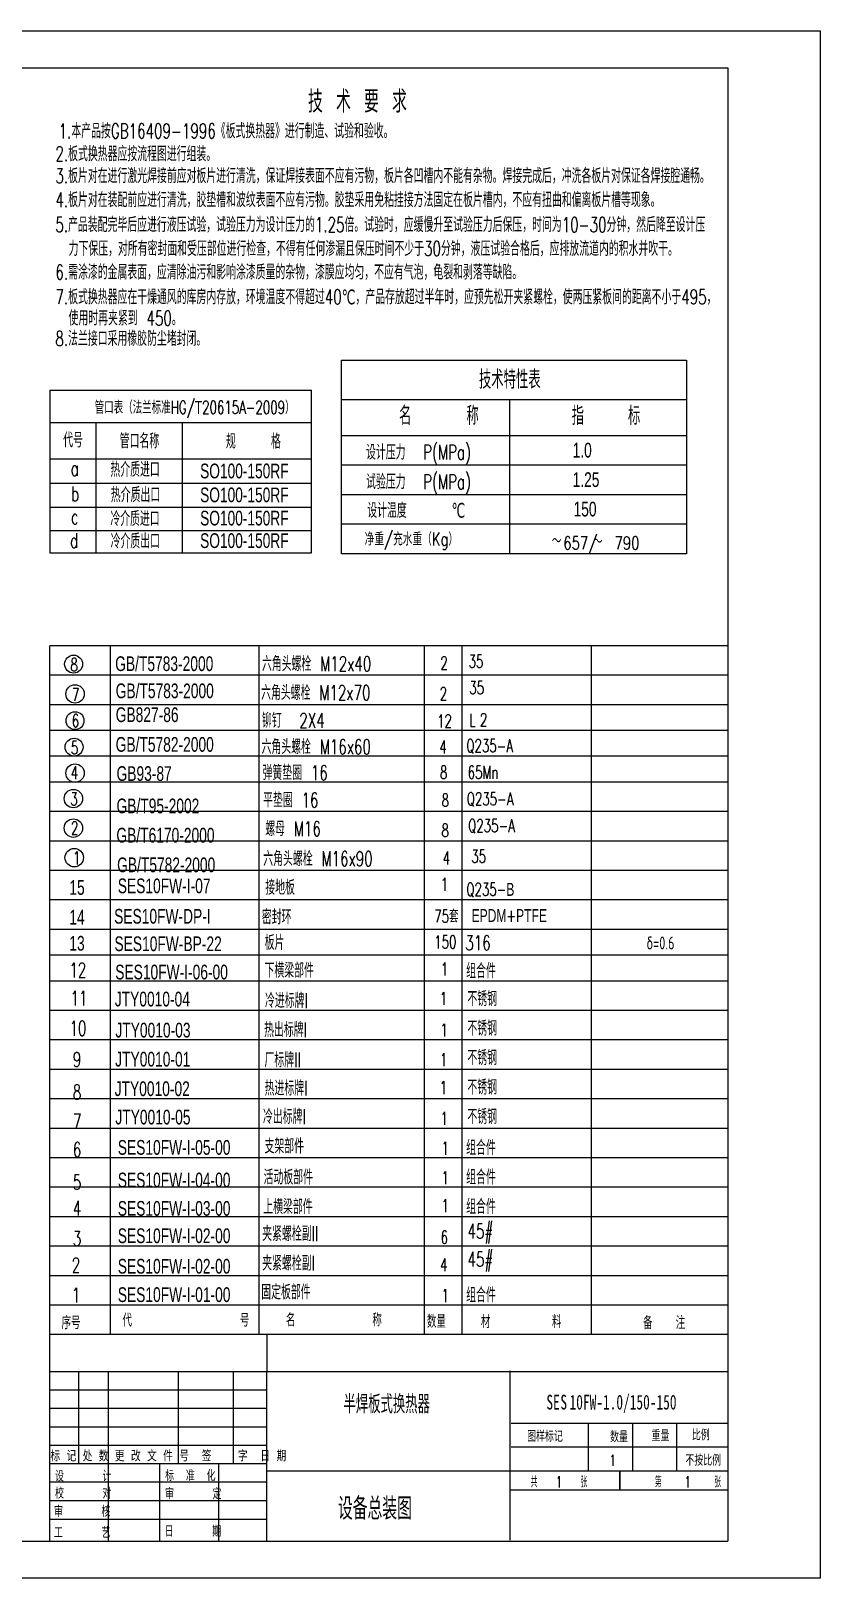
# Model space of a CAD drawing. Header units: millimetres. Extents: x 3108 to 3702, y 1162 to 1582.
# Drawn here: x 3487.9 to 3702.1, y 1162.2 to 1582.2 of the extents above; entities that cross this region are included whole.
import ezdxf

# ---------------------------------------------------------------- set-up
doc = ezdxf.new("R2010")
doc.units = ezdxf.units.MM
doc.layers.get('DEFPOINTS').update_dxf_attribs({"lineweight": 18})
for name, color, linetype, lineweight, true_color in [('1', 1, 'Continuous', 18, 0xff0000), ('2', 2, 'Continuous', 18, 0xffff00), ('3尺寸线', 2, 'Continuous', 18, 0xffff00)]:
    doc.layers.add(name, color=color, linetype=linetype, lineweight=lineweight, true_color=true_color)
doc.styles.add('HZ', font='txt.shx', dxfattribs={"width": 0.67, "bigfont": 'hztxt.shx'})
doc.styles.get("Standard").update_dxf_attribs({"font": 'arial.ttf'})
doc.styles.add('标准', font='', dxfattribs={"width": 0.667})
doc.styles.get('标准').set_extended_font_data('宋体')

msp = doc.modelspace()

# ---------------------------------------------------------------- linework, layer by layer
for p, q in [((3508.88843, 1172.30119), (3508.88843, 1218.30119)), ((3527.88843, 1193.30119), (3527.88843, 1218.30119)), ((3542.88843, 1193.30119), (3542.88843, 1218.30119)), ((3639.21394, 1191.30119), (3639.21394, 1204.30119)), ((3651.21394, 1191.30119), (3651.21394, 1204.30119)), ((3663.21394, 1191.30119), (3663.21394, 1204.30119)), ((3618.21394, 1197.82518), (3677.06757, 1197.82518)), ((3618.21394, 1197.82518), (3677.06757, 1197.82518)), ((3493.0052, 1193.30119), (3551.88843, 1193.30119)), ((3522.88843, 1172.30119), (3522.88843, 1193.30119)), ((3538.88843, 1172.30119), (3538.88843, 1193.30119)), ((3617.96132, 1191.30119), (3677.06757, 1191.30119)), ((3647.71394, 1191.30119), (3647.71394, 1186.19077)), ((3647.71394, 1186.30119), (3647.71394, 1191.30119)), ((3493.0052, 1188.30119), (3551.88843, 1188.30119)), ((3618.15179, 1186.19077), (3676.99891, 1186.19077)), ((3493.0052, 1183.30119), (3551.88843, 1183.30119)), ((3493.0052, 1178.2493), (3551.88843, 1178.2493))]:
    msp.add_line(p, q)
at = {"layer": '1'}
for p, q in [((3118.06757, 1572.22091), (3677.06757, 1572.22091)), ((3677.06757, 1572.22091), (3677.06757, 1172.22091)), ((3572.16459, 1492.85747), (3665.81339, 1492.85747)), ((3572.16459, 1440.3149), (3572.16459, 1492.85747)), ((3665.81339, 1492.85747), (3665.81339, 1440.3149)), ((3493.0052, 1484.67631), (3564.05589, 1484.67631)), ((3493.0052, 1484.67631), (3493.0052, 1440.49817)), ((3564.05589, 1440.49817), (3564.05589, 1484.67631)), ((3572.16459, 1482.15779), (3665.81339, 1482.15779)), ((3493.0052, 1440.49817), (3564.05589, 1440.49817)), ((3665.81339, 1440.3149), (3572.16459, 1440.3149)), ((3677.06757, 1415.30119), (3493.0052, 1415.30119)), ((3493.0052, 1172.30119), (3493.0052, 1415.30119)), ((3493.0052, 1218.30119), (3677.12993, 1218.30119)), ((3551.88843, 1172.30119), (3551.88843, 1218.30119)), ((3617.96132, 1172.50511), (3617.96132, 1218.50511)), ((3618.21394, 1204.30119), (3677.06757, 1204.30119)), ((3551.88843, 1191.30119), (3617.96132, 1191.30119)), ((3118.06757, 1172.22091), (3677.06757, 1172.22091))]:
    msp.add_line(p, q, dxfattribs=at)
at = {"layer": '2'}
for p, q in [((3108.06757, 1582.22091), (3702.06757, 1582.22091)), ((3702.06757, 1582.22091), (3702.06757, 1162.22091)), ((3702.06757, 1582.22091), (3702.06757, 1162.22091)), ((3702.06757, 1582.22091), (3702.06757, 1162.22091)), ((3617.87098, 1440.3149), (3617.87098, 1482.15779)), ((3493.0052, 1475.89382), (3564.05589, 1475.89382)), ((3505.57435, 1440.49817), (3505.57435, 1475.89382)), ((3529.00095, 1440.49817), (3529.00095, 1475.89382)), ((3665.81339, 1472.3149), (3572.16459, 1472.3149)), ((3493.0052, 1466.07139), (3564.05589, 1466.07139)), ((3665.81339, 1464.3149), (3572.16459, 1464.3149)), ((3493.0052, 1459.41393), (3564.05589, 1459.41393)), ((3665.81339, 1456.3149), (3572.16459, 1456.3149)), ((3493.0052, 1452.92034), (3564.05589, 1452.92034)), ((3493.0052, 1446.6151), (3564.05589, 1446.6151)), ((3677.06757, 1407.30119), (3493.0052, 1407.30119)), ((3677.12993, 1399.30119), (3493.0052, 1399.30119)), ((3500.88843, 1193.30119), (3500.88843, 1218.30119)), ((3493.0052, 1213.30119), (3551.88843, 1213.30119)), ((3493.0052, 1213.30119), (3551.88843, 1213.30119)), ((3493.0052, 1213.30119), (3551.88843, 1213.30119)), ((3493.0052, 1213.30119), (3551.88843, 1213.30119)), ((3493.0052, 1213.30119), (3551.88843, 1213.30119)), ((3493.0052, 1213.30119), (3551.88843, 1213.30119)), ((3493.0052, 1213.30119), (3551.88843, 1213.30119)), ((3493.0052, 1213.30119), (3551.88843, 1213.30119)), ((3497.12993, 1213.30119), (3551.88843, 1213.30119)), ((3493.0052, 1208.30119), (3551.88843, 1208.30119)), ((3493.0052, 1208.30119), (3551.88843, 1208.30119)), ((3493.0052, 1208.30119), (3551.88843, 1208.30119)), ((3493.0052, 1203.30119), (3551.88843, 1203.30119)), ((3493.0052, 1198.30119), (3551.88843, 1198.30119))]:
    msp.add_line(p, q, dxfattribs=at)
at = {"layer": '2', "linetype": 'ByBlock', "ltscale": 0.5}
msp.add_line((3665.81339, 1448.3149), (3572.16459, 1448.3149), dxfattribs=at)
at = {"layer": '2', "ltscale": 20}
for p, q in [((3509.3717, 1415.30119), (3509.3717, 1314.30119)), ((3677.12993, 1392.30119), (3493.0052, 1392.30119)), ((3677.12993, 1385.30119), (3493.0052, 1385.30119)), ((3677.12993, 1378.30119), (3493.0052, 1378.30119)), ((3677.12993, 1370.30119), (3493.0052, 1370.30119)), ((3677.12993, 1362.30119), (3493.0052, 1362.30119)), ((3677.12993, 1354.30119), (3493.0052, 1354.30119)), ((3677.12993, 1346.30119), (3493.0052, 1346.30119)), ((3677.12993, 1338.30119), (3493.0052, 1338.30119)), ((3677.12993, 1308.30119), (3493.0052, 1308.30119)), ((3677.12993, 1300.30119), (3493.0052, 1300.30119)), ((3677.12993, 1292.30119), (3493.0052, 1292.30119)), ((3677.12993, 1284.30119), (3493.0052, 1284.30119))]:
    msp.add_line(p, q, dxfattribs=at)
at = {"layer": '2', "linetype": 'Continuous'}
for p, q in [((3549.72835, 1415.30119), (3549.72835, 1228.30119)), ((3594.63343, 1415.30119), (3594.63343, 1228.30119)), ((3604.80696, 1415.30119), (3604.80696, 1228.30119)), ((3639.89698, 1415.30119), (3639.89698, 1228.30119)), ((3509.3717, 1333.30119), (3509.3717, 1228.30119)), ((3677.12993, 1331.30119), (3493.0052, 1331.30119)), ((3677.12993, 1331.30119), (3493.0052, 1331.30119)), ((3639.89698, 1331.30119), (3639.89698, 1228.30119)), ((3639.89698, 1331.30119), (3639.89698, 1228.30119)), ((3677.12993, 1324.30119), (3493.0052, 1324.30119)), ((3677.12993, 1316.30119), (3493.0052, 1316.30119)), ((3677.12993, 1276.30119), (3493.0052, 1276.30119)), ((3677.12993, 1268.30119), (3493.0052, 1268.30119)), ((3677.12993, 1260.30119), (3493.0052, 1260.30119)), ((3677.12993, 1252.30119), (3493.0052, 1252.30119)), ((3677.12993, 1244.30119), (3493.0052, 1244.30119)), ((3677.12993, 1236.30119), (3493.0052, 1236.30119)), ((3677.12993, 1228.30119), (3493.0052, 1228.30119)), ((3551.88843, 1228.30119), (3551.88843, 1218.30119))]:
    msp.add_line(p, q, dxfattribs=at)
at = {"layer": '2', "ltscale": 20}
for centre, radius in [((3499.44243, 1410.32997), 2.436), ((3499.83247, 1402.24245), 2.5), ((3499.82572, 1394.97945), 2.436), ((3499.55472, 1387.79611), 2.436), ((3499.83247, 1380.73673), 2.5), ((3499.37803, 1373.83153), 2.5), ((3499.37803, 1365.80197), 2.5), ((3499.59938, 1357.7895), 2.5)]:
    msp.add_circle(centre, radius, dxfattribs=at)
at = {"layer": '3尺寸线'}
msp.add_lwpolyline([(3702.06757, 1162.22091), (3108.06757, 1162.22091), (3108.06757, 1582.22091), (3702.06757, 1582.22091)], close=True, dxfattribs=at)
at = {"layer": 'DEFPOINTS', "color": 0, "linetype": 'ByBlock'}
msp.add_point((3677.06757, 1202.82091), dxfattribs=at)
msp.add_point((3677.06757, 1202.82091), dxfattribs=at)
msp.add_point((3677.06757, 1202.82091), dxfattribs=at)
msp.add_point((3677.06757, 1202.82091), dxfattribs=at)

# ---------------------------------------------------------------- texts
at = {"width": 0.67}
for s, p in [('SES10FW-I-07', (3511.43467, 1348.1312)), ('SES10FW-DP-I', (3510.44538, 1339.87659)), ('SES10FW-BP-22', (3510.53148, 1332.41517)), ('SES10FW-I-06-00', (3510.74524, 1324.7377)), ('JTY0010-04', (3510.62591, 1317.40735)), ('JTY0010-03', (3510.7853, 1308.96985)), ('JTY0010-01', (3510.73231, 1301.08476)), ('JTY0010-02', (3510.59227, 1293.07005)), ('JTY0010-05', (3510.77814, 1285.35903)), ('SES10FW-I-05-00', (3511.43467, 1277.1312)), ('SES10FW-I-04-00', (3511.43467, 1268.2807)), ('SES10FW-I-03-00', (3511.43467, 1260.5727)), ('SES10FW-I-02-00', (3511.43467, 1253.1497)), ('SES10FW-I-02-00', (3511.43467, 1244.8702)), ('SES10FW-I-01-00', (3511.43467, 1237.1617))]:
    msp.add_text(s, height=4, dxfattribs=at).set_placement(p)
for s, height, style, width, p in [('半焊板式换热器', 5, 'HZ', 0.67, (3572.70259, 1206.92639)), ('SE', 4, '标准', 0.667, (3627.7878, 1207.97907)), ('S', 4, '标准', 0.667, (3631.58229, 1207.97907)), ('10FW-1.0/150-150', 4, '标准', 0.667, (3634.06829, 1207.97907)), ('图样标记      ', 3, 'HZ', 0.6, (3622.53992, 1199.21605)), ('       数量     ', 3, 'HZ', 0.6, (3632.84646, 1199.08213)), ('      重量      ', 3, 'HZ', 0.6, (3645.83955, 1199.38735)), ('  比例', 3, 'HZ', 0.6, (3664.04727, 1199.60968)), ('标 记 处 数 更 改 文 件 号  签   字  日 期', 3, 'HZ', 0.65, (3493.15639, 1193.88445)), ('1', 3, 'HZ', 0.6, (3644.98883, 1192.71339)), ('不按比例', 3, 'HZ', 0.6, (3665.49674, 1192.71896)), ('设      计', 3, 'HZ', 0.6, (3494.39545, 1188.41656)), ('标  准  化', 3, 'HZ', 0.6, (3524.27034, 1188.55389)), ('共    1    张              第     1     张', 3, 'HZ', 0.45, (3623.5309, 1186.84813)), ('校      对', 3, 'HZ', 0.6, (3494.39545, 1183.76063)), ('审      定', 3, 'HZ', 0.6, (3524.27034, 1183.62169)), ('审      核', 3, 'HZ', 0.6, (3494.11887, 1178.82843)), ('工      艺', 3, 'HZ', 0.6, (3494.10045, 1173.06744)), ('日      期', 3, 'HZ', 0.6, (3524.17003, 1173.42181))]:
    msp.add_text(s, height=height, dxfattribs=dict(style=style, width=width)).set_placement(p)
at = {"layer": '2', "linetype": 'ByBlock', "ltscale": 0.5, "style": 'HZ', "width": 0.75}
for s, p in [('净重/充水重（Kg）', (3578.45063, 1442.52066)), ('657/  790', (3632.37254, 1441.45505)), ('～', (3629.23167, 1442.05201)), ('～', (3640.38867, 1441.9053))]:
    msp.add_text(s, height=3.5, dxfattribs=at).set_placement(p)
at = {"layer": '2', "style": 'HZ', "width": 0.67}
msp.add_text('设备总装图', height=6, dxfattribs=at).set_placement((3571.17596, 1178.08592))
at = {"layer": '2', "ltscale": 20, "attachment_point": 7, "style": 'HZ'}
for s, insert, char_height, width in [('\\T1;技 术 要 求', (3563.07255, 1560.03891), 6, 42.21), ('\\T1;8', (3498.57843, 1408.41647), 3.5, 3.35), ('\\T1;2', (3599.00989, 1408.85991), 3.5, 3.35), ('\\T1;35', (3606.66128, 1409.32882), 3.5, 6.7), ('\\T1;7', (3499.01496, 1400.29406), 3.5, 3.35), ('\\T1;2', (3598.82994, 1400.54816), 3.5, 3.35), ('\\T1;35', (3606.86495, 1402.19235), 3.5, 6.7), ('\\T1;6', (3498.94072, 1393.21295), 3.5, 3.35), ('\\T1;12', (3598.10177, 1393.13707), 3.5, 6.7), ('\\T1;L', (3606.87549, 1393.35269), 3.5, 2.8475), ('\\T1;2', (3609.72476, 1393.4619), 3.5, 3.35), ('\\T1;5', (3498.69072, 1385.88261), 3.5, 3.35), ('\\T1;4', (3598.70996, 1386.09977), 3.5, 3.35), ('\\T1;Q235-A', (3606.05028, 1386.08687), 3.5, 21.105), ('\\T1;4', (3498.67106, 1379.13195), 3.5, 3.35), ('\\T1;弹簧垫圈 16', (3550.73717, 1378.84852), 4, 27.7571429), ('\\T1;8', (3598.90126, 1379.1868), 3.5, 3.35), ('\\T1;65Mn', (3606.41978, 1379.22431), 3.5, 14.74), ('\\T1;3', (3498.55207, 1371.96193), 3.5, 3.35), ('\\T1;平垫圈 16', (3550.87587, 1371.42408), 4, 23.7371429), ('\\T1;8', (3599.34521, 1371.65237), 3.5, 3.35), ('\\T1;Q235-A', (3606.16852, 1371.66497), 3.5, 21.105), ('\\T1;2', (3498.7108, 1364.10188), 3.5, 3.35), ('\\T1;螺母 M16', (3551.45355, 1363.64332), 4, 24.3114286), ('\\T1;8', (3599.31121, 1363.43356), 3.5, 3.35), ('\\T1;Q235-A', (3606.54845, 1364.40615), 3.5, 21.105), ('\\T1;1', (3499.26728, 1355.92555), 3.5, 3.35), ('\\T1;4', (3599.62139, 1355.92991), 3.5, 3.35), ('\\T1;35', (3607.38078, 1356.38091), 3.5, 6.7), ('接地板', (3551.47012, 1347.68997), 4, 12.06), ('Q235-{\\fArial|b0|i0|c0|p32;B}', (3606.05028, 1347.08687), 3.5, 21.105), ('\\T1;密封环', (3550.54049, 1339.65683), 4, 12.06), ('75套', (3597.34076, 1340.15158), 3.5, 10.05), ('板片  ', (3551.30685, 1332.74803), 4, 26.4171429), ('150', (3597.34076, 1333.15158), 3.5, 10.05)]:
    msp.add_mtext(s, dxfattribs=dict(at, insert=insert, char_height=char_height, width=width))
at = {"layer": '2'}
for s, insert, char_height, width, attachment_point, style in [('\\T1;1.本产品按GB16409-1996《板式换热器》进行制造、试验和验收。', (3495.38349, 1553.0271), 4, 141.8890659, 7, 'HZ'), ('\\T1;2.板式换热器应按流程图进行组装。', (3494.5019, 1546.81763), 4, 66.3855879, 7, 'HZ'), ('\\T1;3.板片对在进行激光焊接前应对板片进行清洗，保证焊接表面不应有污物，板片各凹槽内不能有杂物。焊接完成后，冲洗各板片对保证各焊接腔通畅。 ', (3494.5019, 1540.77271), 4, 271.872011, 7, 'HZ'), ('\\T1;4.板片对在装配前应进行清洗，胶垫槽和波纹表面不应有污物。胶垫采用免粘挂接方法固定在板片槽内，不应有扭曲和偏离板片槽等现象。', (3494.51198, 1534.24899), 4, 247.2082802, 7, 'HZ'), ('\\T1;5.产品装配完毕后应进行液压试验，试验压力为设计压力的1.25倍。试验时，应缓慢升至试验压力后保压，时间为10-30分钟，然后降至设计压', (3494.48902, 1527.49369), 4, 268.5794396, 7, 'HZ'), ('\\T1;力下保压，对所有密封面和受压部位进行检查，不得有任何渗漏且保压时间不少于30分钟，液压试验合格后，应排放流道内的积水并吹干。', (3498.08884, 1521.00019), 4, 249.4652967, 7, 'HZ'), ('\\T1;6.需涂漆的金属表面，应清除油污和影响涂漆质量的杂物，漆膜应均匀，不应有气泡，龟裂和剥落等缺陷。', (3494.49925, 1514.61113), 4, 190.266011, 7, 'HZ'), ('7.板式换热器应在干燥通风的库房内存放，环境温度不得超过40℃，产品存放超过半年时，应预先松开夹紧螺栓，使两压紧板间的距离不小于495，', (3494.50852, 1507.88226), 4, 270.4535989, 7, 'HZ'), ('使用时再夹紧到 450。', (3498.06815, 1502.23503), 4, 43.5529451, 7, 'HZ'), ('\\T1;8.法兰接口采用橡胶防尘堵封闭。', (3494.4927, 1496.68862), 4, 61.9635879, 7, 'HZ'), ('\\T1;技术特性表', (3609.47167, 1485.07928), 5, 25.125, 7, 'HZ'), ('管口表（法兰标准HG/{\\fArial|b0|i0|c0|p32;T}20615A-2009）', (3505.16039, 1481.77184), 3.5, 54.0663866, 1, 'HZ'), ('\\T1;名     称 ', (3587.7872, 1475.27009), 5, 40.2, 7, 'HZ'), ('\\T1; 指    标 ', (3631.65052, 1475.27009), 5, 40.28375, 7, 'HZ'), ('\\T1;代号', (3496.60533, 1469.12636), 4, 8.04, 7, 'HZ'), ('\\T1;管口名称', (3511.95619, 1468.88859), 4, 16.08, 7, 'HZ'), ('\\T1;规    格', (3540.77086, 1468.80308), 4, 24.187, 7, 'HZ'), ('\\T1;设计压力  P(MPa)', (3578.82067, 1464.50369), 4, 48.91, 7, 'HZ'), ('\\T1;a', (3498.6547, 1461.46084), 4, 6.7957143, 7, 'HZ'), ('\\T1;热介质进口', (3509.42941, 1461.13622), 4, 20.167, 7, 'HZ'), ('{\\fArial|b0|i0|c0|p32;SO100-150RF}', (3533.78211, 1460.71076), 4, 49.1971429, 7, '标准'), ('\\T1;试验压力  P(MPa)', (3578.82067, 1456.50369), 4, 48.91, 7, 'HZ'), ('\\T1;b', (3498.76423, 1454.58122), 4, 8.7291429, 7, 'HZ'), ('\\T1;热介质出口', (3509.54551, 1454.25781), 4, 20.1, 7, 'HZ'), ('{\\fArial|b0|i0|c0|p32;SO100-150RF}', (3533.78211, 1454.21718), 4, 49.1971429, 7, '标准'), ('\\T1;设计温度', (3579.15337, 1450.01728), 4, 16.08, 7, 'HZ'), ('\\T1;℃', (3602.04323, 1450.0049), 4, 3.9272308, 7, 'HZ'), ('\\T1;c', (3498.69924, 1448.33442), 4, 10.6242857, 7, 'HZ'), ('\\T1;冷介质进口', (3509.41046, 1447.78756), 4, 20.167, 7, 'HZ'), ('{\\fArial|b0|i0|c0|p32;SO100-150RF}', (3533.78211, 1447.91194), 4, 49.1971429, 7, '标准'), ('\\T1;d', (3498.47658, 1441.85822), 4, 6.8914286, 7, 'HZ'), ('\\T1;冷介质出口', (3509.48457, 1441.7123), 4, 20.1, 7, 'HZ'), ('{\\fArial|b0|i0|c0|p32;SO100-150RF}', (3533.78211, 1441.79501), 4, 49.1971429, 7, '标准'), ('{\\fArial|b0|i0|c0|p32;EPDM}+{\\fArial|b0|i0|c0|p32;PTFE}', (3607.48077, 1340.32813), 3.5, 21.105, 7, 'HZ')]:
    msp.add_mtext(s, dxfattribs=dict(at, insert=insert, char_height=char_height, width=width, attachment_point=attachment_point, style=style))
at = {"layer": '2', "char_height": 4, "attachment_point": 7}
for s, insert, width in [('\\W0.67;1.0', (3634.89458, 1466.36155), 9.5714286), ('\\W0.67;1.25', (3634.89458, 1458.36155), 13.4), ('\\W0.67;150', (3635.15448, 1450.36155), 11.4857143), ('\\T1;{\\W0.67;GB/T5783-2000}', (3510.72833, 1408.38891), 50.92), ('\\T1;{\\W0.67;GB/T5783-2000}', (3510.86346, 1401.01785), 50.92), ('\\T1;{\\W0.67;GB827-86}', (3510.87191, 1394.53895), 32.16), ('\\T1;{\\W0.67;GB/T5782-2000}', (3510.85757, 1386.47968), 50.92), ('\\T1;{\\W0.67;GB93-87}', (3511.09988, 1378.56217), 28.3314286), ('\\T1;{\\W0.67;GB/T95-2002}', (3511.09988, 1369.77417), 43.2628571), ('\\T1;{\\W0.67;GB/T6170-2000}', (3511.05886, 1361.8312), 50.92), ('\\T1;{\\W0.67;GB/T5782-2000}', (3511.25411, 1353.78158), 50.92), ('\\W0.67;15', (3498.28671, 1347.64189), 7.6571429), ('\\T1;{\\W0.67;14}', (3498.28671, 1339.64189), 7.6571429), ('\\T1;{\\W0.67;13}', (3498.28671, 1332.50072), 7.6571429)]:
    msp.add_mtext(s, dxfattribs=dict(at, insert=insert, width=width))
at = {"layer": '2', "linetype": 'Continuous', "attachment_point": 7, "style": 'HZ'}
for s, insert, char_height, width in [('\\T1;六角头螺栓 M12x40', (3550.56633, 1408.36951), 4, 48.8812857), ('\\T1;六角头螺栓 M12x70', (3550.34172, 1400.53679), 4, 48.8812857), ('\\T1;铆钉  2X4', (3550.56562, 1393.02551), 4, 27.5657143), ('\\T1;六角头螺栓 M16x60', (3550.45403, 1385.85411), 4, 48.8812857), ('\\T1;六角头螺栓 M16x90', (3550.9247, 1355.47217), 4, 48.8812857), ('\\T1;1', (3599.10228, 1348.81163), 3.5, 3.35), ('316', (3605.76668, 1332.66492), 4, 11.4857143), ('\\T1;12', (3498.28671, 1325.27169), 4, 7.6571429), ('\\T1;下横梁部件', (3551.26031, 1325.17555), 4, 20.1), ('\\T1;1', (3599.10228, 1325.81163), 3.5, 3.35), ('\\T1;组合件', (3606.00945, 1325.05921), 4, 12.06), ('\\T1;11', (3498.55934, 1317.6195), 4, 7.6571429), ('\\T1;冷进标牌I', (3551.38863, 1316.9592), 4, 17.7454286), ('\\T1;1', (3598.82191, 1317.81163), 3.5, 3.35), ('\\T1;不锈钢', (3606.32574, 1317.4577), 4, 12.127), ('\\T1;10', (3498.32746, 1309.46146), 4, 7.6571429), ('\\T1;热出标牌I', (3551.15488, 1309.04508), 4, 17.6784286), ('\\T1;1', (3598.99057, 1309.20352), 3.5, 3.35), ('\\T1;不锈钢', (3606.32574, 1309.4577), 4, 12.127), ('\\T1;9', (3499.22886, 1300.97606), 4, 3.8285714), ('\\T1;厂标牌II', (3551.25269, 1300.86413), 4, 15.1898571), ('\\T1;1', (3598.86855, 1301.1707), 3.5, 3.35), ('\\T1;不锈钢', (3606.32574, 1301.4577), 4, 12.127), ('\\T1;不锈钢', (3606.32574, 1293.4577), 4, 12.127), ('\\T1;8', (3499.22886, 1292.16199), 4, 3.8285714), ('\\T1;热进标牌I', (3551.2928, 1293.16146), 4, 17.7454286), ('\\T1;1', (3598.81767, 1293.58395), 3.5, 3.35), ('\\T1;冷出标牌I', (3550.84233, 1285.46259), 4, 17.6784286), ('\\T1;不锈钢', (3606.32574, 1285.4577), 4, 12.127), ('\\T1;7', (3499.22886, 1284.20089), 4, 3.8285714), ('\\T1;1', (3599.03494, 1285.27655), 3.5, 3.35), ('\\T1;支架部件', (3551.26658, 1277.46695), 4, 16.08), ('\\T1;组合件', (3606.00945, 1277.05921), 4, 12.06), ('\\T1;6', (3499.22886, 1276.52411), 4, 3.8285714), ('\\T1;1', (3599.32609, 1277.15288), 3.5, 3.35), ('\\T1;活动板部件', (3551.0155, 1269.05021), 4, 20.1), ('\\T1;1', (3599.32609, 1269.11138), 3.5, 3.35), ('\\T1;组合件', (3606.00945, 1269.05921), 4, 12.06), ('\\T1;5', (3499.22886, 1267.71004), 4, 3.8285714), ('\\T1;4', (3499.22886, 1260.60192), 4, 3.8285714), ('\\T1;上横梁部件', (3550.93009, 1261.00565), 4, 20.1), ('\\T1;1', (3599.32609, 1261.57288), 3.5, 3.35), ('\\T1;组合件', (3606.00945, 1261.05921), 4, 12.06), ('\\T1;3', (3499.22886, 1252.35649), 4, 3.8285714), ('\\T1;夹紧螺栓副II', (3550.64201, 1253.69999), 4, 23.2298571), ('\\T1;6', (3599.05309, 1253.00996), 3.5, 3.35), ('\\T1;45#', (3606.35047, 1253.0724), 4, 11.6771429), ('\\T1;2', (3498.94415, 1245.14751), 4, 3.8285714), ('\\T1;夹紧螺栓副I', (3550.64201, 1245.69999), 4, 21.6984286), ('\\T1;4', (3598.94395, 1245.50991), 3.5, 3.35), ('\\T1;45#', (3606.35048, 1245.44362), 4, 11.6771429), ('\\T1;1', (3498.94415, 1237.00294), 4, 3.8285714), ('\\T1;固定板部件', (3550.37408, 1237.82898), 4, 20.1), ('\\T1;1', (3599.32609, 1237.15738), 3.5, 3.35), ('\\T1;组合件', (3606.00945, 1237.05921), 4, 12.06), ('\\T1;序号', (3496.15854, 1229.76601), 3.5, 7.035), ('\\T1;代              号 ', (3512.70872, 1230.46568), 3.5, 59.7975), ('\\T1;名          称', (3557.05832, 1230.51368), 3.5, 42.21), ('\\T1;数量', (3595.34106, 1230.13563), 3.5, 7.035), ('\\T1;材        料', (3609.99914, 1230.08488), 3.5, 35.175), ('\\T1;备   注', (3654.03634, 1229.78355), 3.5, 17.7340625)]:
    msp.add_mtext(s, dxfattribs=dict(at, insert=insert, char_height=char_height, width=width))
at = {"layer": '2', "ltscale": 0.5, "insert": (3654.96473, 1332.88131), "char_height": 3.5, "width": 16.1663269, "attachment_point": 7, "style": 'HZ'}
msp.add_mtext('\\T1;δ=0.6', dxfattribs=at)

doc.saveas('drawing.dxf')
